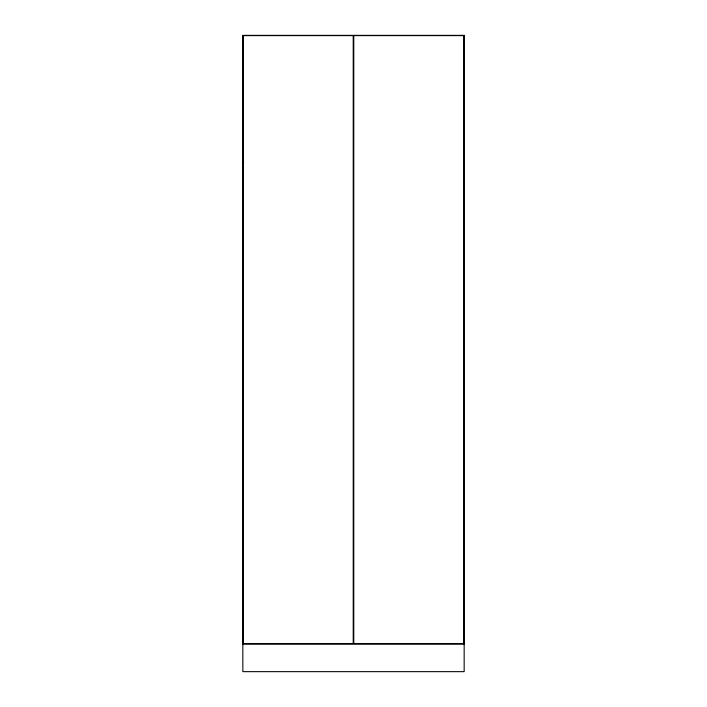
<?xml version="1.0" encoding="UTF-8"?>
<svg xmlns="http://www.w3.org/2000/svg" width="707" height="707" viewBox="0 0 707 707"><rect width="100%" height="100%" fill="white"/><g stroke="black" fill="none" stroke-linecap="round" stroke-linejoin="round"><path stroke-width="1.06" d="M242.837 643.989L464.163 643.989M243.579 161.974L243.579 162.637M464.163 35.35L242.837 35.35L242.837 671.65L464.163 671.65L464.163 35.35M353.226 35.624L243.12 35.624L243.12 643.706L353.226 643.706L353.226 35.624M463.88 35.624L353.774 35.624L353.774 643.706L463.88 643.706L463.88 35.624"/></g></svg>
